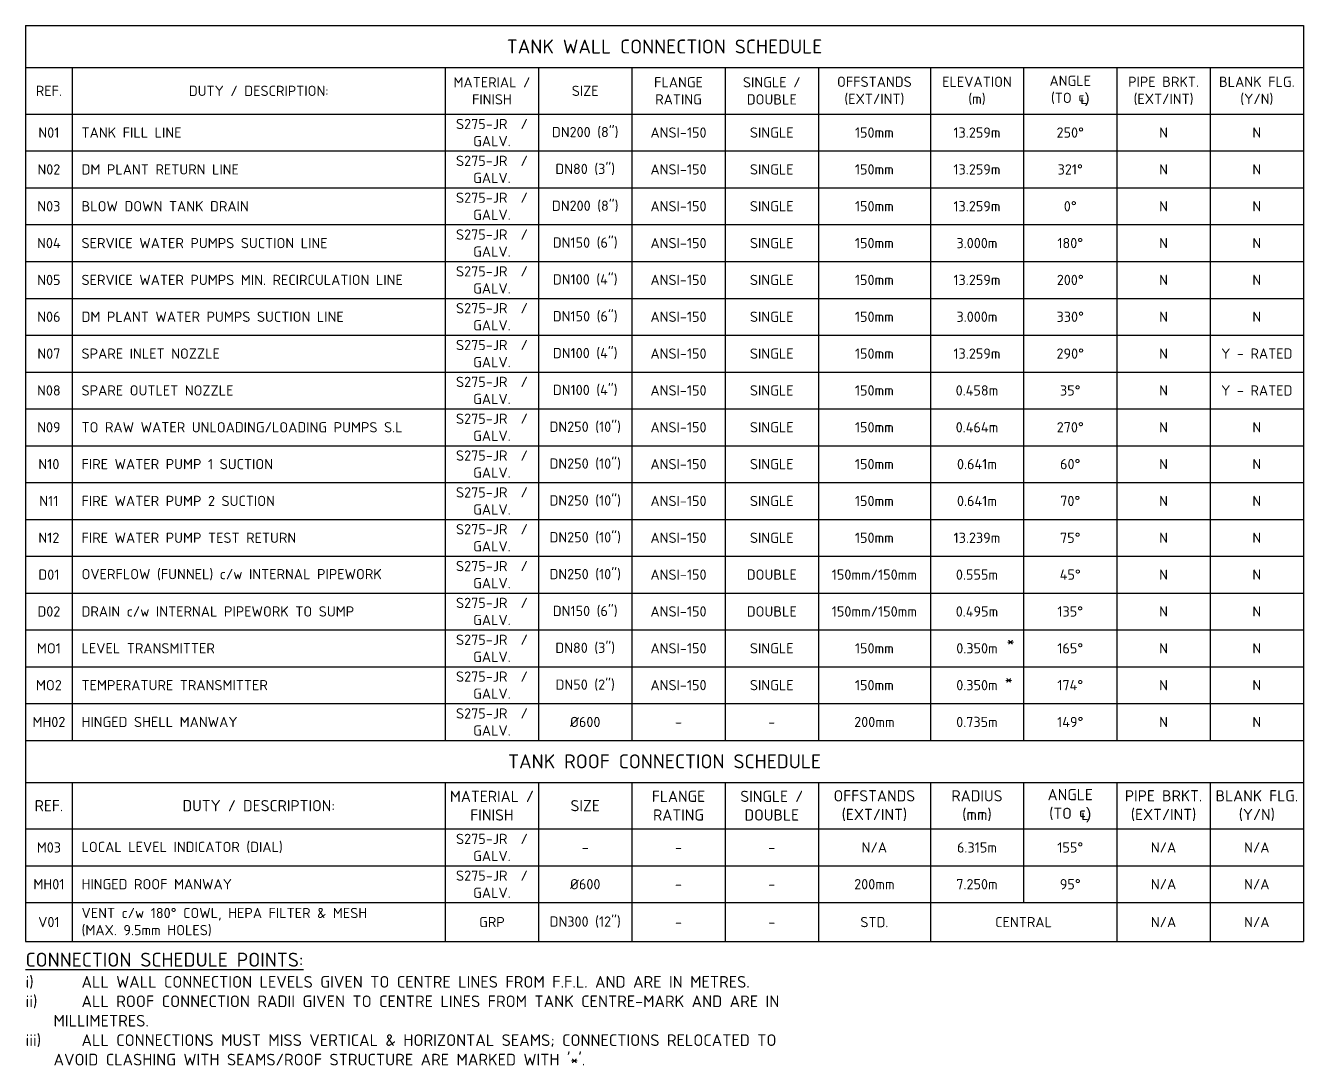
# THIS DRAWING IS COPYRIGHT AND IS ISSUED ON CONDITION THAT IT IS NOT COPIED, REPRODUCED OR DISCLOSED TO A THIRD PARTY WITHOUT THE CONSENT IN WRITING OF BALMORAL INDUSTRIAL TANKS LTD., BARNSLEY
# Model space of a CAD drawing. Header units: millimetres. Extents: x -272986 to 200319, y -34579 to 49604.
# Drawn here: x -39524 to -25824, y -34579 to -23428 of the extents above; entities that cross this region are included whole.
import ezdxf

# ---------------------------------------------------------------- set-up
doc = ezdxf.new("R2010")
doc.units = ezdxf.units.MM
doc.layers.add('X CNTB M', color=7, linetype='Continuous')
doc.styles.add('BIT STD. 2.0', font='isocpeur.ttf', dxfattribs={"height": 2})
doc.styles.add('BIT STD. 2.5', font='isocpeur.ttf', dxfattribs={"height": 2.5})
doc.styles.add('BIT STD. 3.0', font='isocpeur.ttf', dxfattribs={"height": 2.5})

# ---------------------------------------------------------------- blocks, each defined once
blk = doc.blocks.new('*T12')
at = {"layer": 'X CNTB M', "color": 0, "linetype": 'ByBlock', "lineweight": -2, "transparency": 16777216}
for p, q in [((0, 0), (13700, 0)), ((0, 0), (0, -7665)), ((13700, 0), (13700, -7665)), ((0, -450), (13700, -450)), ((500, -450), (500, -7665)), ((4500, -450), (4500, -7665)), ((5500, -450), (5500, -7665)), ((6500, -450), (6500, -7665)), ((7500, -450), (7500, -7665)), ((8500, -450), (8500, -7665)), ((9700, -450), (9700, -7665)), ((10700, -450), (10700, -7665)), ((11700, -450), (11700, -7665)), ((12700, -450), (12700, -7665)), ((0, -950), (13700, -950)), ((0, -1345), (13700, -1345)), ((0, -1740), (13700, -1740)), ((0, -2135), (13700, -2135)), ((0, -2530), (13700, -2530)), ((0, -2925), (13700, -2925)), ((0, -3320), (13700, -3320)), ((0, -3715), (13700, -3715)), ((0, -4110), (13700, -4110)), ((0, -4505), (13700, -4505)), ((0, -4900), (13700, -4900)), ((0, -5295), (13700, -5295)), ((0, -5690), (13700, -5690)), ((0, -6085), (13700, -6085)), ((0, -6480), (13700, -6480)), ((0, -6875), (13700, -6875)), ((0, -7270), (13700, -7270)), ((0, -7665), (13700, -7665))]:
    blk.add_line(p, q, dxfattribs=at)
at = {"layer": 'X CNTB M', "transparency": 16777216}
for s, insert, char_height, width, attachment_point, style in [('TANK WALL CONNECTION SCHEDULE', (6850, -225), 150, 13600, 5, 'BIT STD. 3.0'), ('OFFSTANDS\\P(EXT/INT)', (9100, -700), 110, 1100, 5, 'BIT STD. 2.0'), ('{\\C0;ELEVATION (m)}', (10200, -700), 110, 900, 5, 'BIT STD. 2.0'), ('ANGLE\\P{\\C0;(TO ℄\\fArial|b0|i0|c0|p34;)}', (11200, -700), 110, 900, 5, 'BIT STD. 2.0'), ('PIPE BRKT.\\P(EXT/INT)', (12200, -700), 110, 900, 5, 'BIT STD. 2.0'), ('BLANK FLG.\\P(Y/N)', (13200, -700), 110, 900, 5, 'BIT STD. 2.0'), ('REF.', (250, -700), 110, 400, 5, 'BIT STD. 2.0'), ('DUTY / DESCRIPTION:', (2500, -700), 110, 3900, 5, 'BIT STD. 2.0'), ('MATERIAL / FINISH', (5000, -700), 110, 900, 5, 'BIT STD. 2.0'), ('SIZE', (6000, -700), 110, 900, 5, 'BIT STD. 2.0'), ('FLANGE RATING', (7000, -700), 110, 900, 5, 'BIT STD. 2.0'), ('SINGLE / DOUBLE', (8000, -700), 110, 900, 5, 'BIT STD. 2.0'), ('N01', (250, -1147.5), 110, 400, 5, 'BIT STD. 2.0'), ('TANK FILL LINE', (600, -1147.5), 110, 3800, 4, 'BIT STD. 2.0'), ('S275-JR  / GALV.', (5000, -1147.5), 110, 900, 5, 'BIT STD. 2.0'), ('DN200 (8")', (6000, -1147.5), 110, 900, 5, 'BIT STD. 2.0'), ('ANSI-150', (7000, -1147.5), 110, 900, 5, 'BIT STD. 2.0'), ('SINGLE', (8000, -1147.5), 110, 900, 5, 'BIT STD. 2.0'), ('150mm', (9100, -1147.5), 110, 1100, 5, 'BIT STD. 2.0'), ('13.259m', (10200, -1147.5), 110, 896.121, 5, 'BIT STD. 2.0'), ('250%%D', (11200, -1147.5), 110, 896.121, 5, 'BIT STD. 2.0'), ('N', (12200, -1147.5), 110, 900, 5, 'BIT STD. 2.0'), ('N', (13200, -1147.5), 110, 900, 5, 'BIT STD. 2.0'), ('N02', (250, -1542.5), 110, 400, 5, 'BIT STD. 2.0'), ('DM PLANT RETURN LINE', (600, -1542.5), 110, 3800, 4, 'BIT STD. 2.0'), ('S275-JR  / GALV.', (5000, -1542.5), 110, 900, 5, 'BIT STD. 2.0'), ('DN80 (3")', (6000, -1542.5), 110, 900, 5, 'BIT STD. 2.0'), ('ANSI-150', (7000, -1542.5), 110, 900, 5, 'BIT STD. 2.0'), ('SINGLE', (8000, -1542.5), 110, 900, 5, 'BIT STD. 2.0'), ('150mm', (9100, -1542.5), 110, 1100, 5, 'BIT STD. 2.0'), ('13.259m', (10200, -1542.5), 110, 896.121, 5, 'BIT STD. 2.0'), ('321%%D', (11200, -1542.5), 110, 896.121, 5, 'BIT STD. 2.0'), ('N', (12200, -1542.5), 110, 900, 5, 'BIT STD. 2.0'), ('N', (13200, -1542.5), 110, 900, 5, 'BIT STD. 2.0'), ('N03', (250, -1937.5), 110, 400, 5, 'BIT STD. 2.0'), ('BLOW DOWN TANK DRAIN', (600, -1937.5), 110, 3800, 4, 'BIT STD. 2.0'), ('S275-JR  / GALV.', (5000, -1937.5), 110, 900, 5, 'BIT STD. 2.0'), ('DN200 (8")', (6000, -1937.5), 110, 900, 5, 'BIT STD. 2.0'), ('ANSI-150', (7000, -1937.5), 110, 900, 5, 'BIT STD. 2.0'), ('SINGLE', (8000, -1937.5), 110, 900, 5, 'BIT STD. 2.0'), ('150mm', (9100, -1937.5), 110, 1100, 5, 'BIT STD. 2.0'), ('13.259m', (10200, -1937.5), 110, 896.121, 5, 'BIT STD. 2.0'), ('0%%D', (11200, -1937.5), 110, 896.121, 5, 'BIT STD. 2.0'), ('N', (12200, -1937.5), 110, 900, 5, 'BIT STD. 2.0'), ('N', (13200, -1937.5), 110, 900, 5, 'BIT STD. 2.0'), ('S275-JR  / GALV.', (5000, -2332.5), 110, 900, 5, 'BIT STD. 2.0'), ('N04', (250, -2332.5), 110, 400, 5, 'BIT STD. 2.0'), ('SERVICE WATER PUMPS SUCTION LINE', (600, -2332.5), 110, 3800, 4, 'BIT STD. 2.0'), ('DN150 (6")', (6000, -2332.5), 110, 900, 5, 'BIT STD. 2.0'), ('ANSI-150', (7000, -2332.5), 110, 900, 5, 'BIT STD. 2.0'), ('SINGLE', (8000, -2332.5), 110, 900, 5, 'BIT STD. 2.0'), ('150mm', (9100, -2332.5), 110, 1100, 5, 'BIT STD. 2.0'), ('3.000m', (10200, -2332.5), 110, 896.121, 5, 'BIT STD. 2.0'), ('180%%D', (11200, -2332.5), 110, 896.121, 5, 'BIT STD. 2.0'), ('N', (12200, -2332.5), 110, 900, 5, 'BIT STD. 2.0'), ('N', (13200, -2332.5), 110, 900, 5, 'BIT STD. 2.0'), ('S275-JR  / GALV.', (5000, -2727.5), 110, 900, 5, 'BIT STD. 2.0'), ('N05', (250, -2727.5), 110, 400, 5, 'BIT STD. 2.0'), ('SERVICE WATER PUMPS MIN. RECIRCULATION LINE', (600, -2727.5), 110, 3800, 4, 'BIT STD. 2.0'), ('DN100 (4")', (6000, -2727.5), 110, 900, 5, 'BIT STD. 2.0'), ('ANSI-150', (7000, -2727.5), 110, 900, 5, 'BIT STD. 2.0'), ('SINGLE', (8000, -2727.5), 110, 900, 5, 'BIT STD. 2.0'), ('150mm', (9100, -2727.5), 110, 1100, 5, 'BIT STD. 2.0'), ('13.259m', (10200, -2727.5), 110, 896.121, 5, 'BIT STD. 2.0'), ('200%%D', (11200, -2727.5), 110, 896.121, 5, 'BIT STD. 2.0'), ('N', (12200, -2727.5), 110, 900, 5, 'BIT STD. 2.0'), ('N', (13200, -2727.5), 110, 900, 5, 'BIT STD. 2.0'), ('S275-JR  / GALV.', (5000, -3122.5), 110, 900, 5, 'BIT STD. 2.0'), ('N06', (250, -3122.5), 110, 400, 5, 'BIT STD. 2.0'), ('DM PLANT WATER PUMPS SUCTION LINE', (600, -3122.5), 110, 3800, 4, 'BIT STD. 2.0'), ('DN150 (6")', (6000, -3122.5), 110, 900, 5, 'BIT STD. 2.0'), ('ANSI-150', (7000, -3122.5), 110, 900, 5, 'BIT STD. 2.0'), ('SINGLE', (8000, -3122.5), 110, 900, 5, 'BIT STD. 2.0'), ('150mm', (9100, -3122.5), 110, 1100, 5, 'BIT STD. 2.0'), ('3.000m', (10200, -3122.5), 110, 896.121, 5, 'BIT STD. 2.0'), ('330%%D', (11200, -3122.5), 110, 896.121, 5, 'BIT STD. 2.0'), ('N', (12200, -3122.5), 110, 900, 5, 'BIT STD. 2.0'), ('N', (13200, -3122.5), 110, 900, 5, 'BIT STD. 2.0'), ('S275-JR  / GALV.', (5000, -3517.5), 110, 900, 5, 'BIT STD. 2.0'), ('N07', (250, -3517.5), 110, 400, 5, 'BIT STD. 2.0'), ('SPARE INLET NOZZLE', (600, -3517.5), 110, 3800, 4, 'BIT STD. 2.0'), ('DN100 (4")', (6000, -3517.5), 110, 900, 5, 'BIT STD. 2.0'), ('ANSI-150', (7000, -3517.5), 110, 900, 5, 'BIT STD. 2.0'), ('SINGLE', (8000, -3517.5), 110, 900, 5, 'BIT STD. 2.0'), ('150mm', (9100, -3517.5), 110, 1100, 5, 'BIT STD. 2.0'), ('13.259m', (10200, -3517.5), 110, 896.121, 5, 'BIT STD. 2.0'), ('290%%D', (11200, -3517.5), 110, 896.121, 5, 'BIT STD. 2.0'), ('N', (12200, -3517.5), 110, 900, 5, 'BIT STD. 2.0'), ('Y - RATED', (13200, -3517.5), 110, 900, 5, 'BIT STD. 2.0'), ('S275-JR  / GALV.', (5000, -3912.5), 110, 900, 5, 'BIT STD. 2.0'), ('DN100 (4")', (6000, -3912.5), 110, 900, 5, 'BIT STD. 2.0'), ('N08', (250, -3912.5), 110, 400, 5, 'BIT STD. 2.0'), ('SPARE OUTLET NOZZLE', (600, -3912.5), 110, 3800, 4, 'BIT STD. 2.0'), ('ANSI-150', (7000, -3912.5), 110, 900, 5, 'BIT STD. 2.0'), ('SINGLE', (8000, -3912.5), 110, 900, 5, 'BIT STD. 2.0'), ('150mm', (9100, -3912.5), 110, 1100, 5, 'BIT STD. 2.0'), ('0.458m', (10200, -3912.5), 110, 896.121, 5, 'BIT STD. 2.0'), ('35%%D', (11200, -3912.5), 110, 896.121, 5, 'BIT STD. 2.0'), ('N', (12200, -3912.5), 110, 900, 5, 'BIT STD. 2.0'), ('Y - RATED', (13200, -3912.5), 110, 900, 5, 'BIT STD. 2.0'), ('S275-JR  / GALV.', (5000, -4307.5), 110, 900, 5, 'BIT STD. 2.0'), ('DN250 (10")', (6000, -4307.5), 110, 900, 5, 'BIT STD. 2.0'), ('N09', (250, -4307.5), 110, 400, 5, 'BIT STD. 2.0'), ('TO RAW WATER UNLOADING/LOADING PUMPS S.L', (600, -4307.5), 110, 3800, 4, 'BIT STD. 2.0'), ('ANSI-150', (7000, -4307.5), 110, 900, 5, 'BIT STD. 2.0'), ('SINGLE', (8000, -4307.5), 110, 900, 5, 'BIT STD. 2.0'), ('150mm', (9100, -4307.5), 110, 1100, 5, 'BIT STD. 2.0'), ('0.464m', (10200, -4307.5), 110, 896.121, 5, 'BIT STD. 2.0'), ('270%%D', (11200, -4307.5), 110, 896.121, 5, 'BIT STD. 2.0'), ('N', (12200, -4307.5), 110, 900, 5, 'BIT STD. 2.0'), ('N', (13200, -4307.5), 110, 900, 5, 'BIT STD. 2.0'), ('N10', (250, -4702.5), 110, 400, 5, 'BIT STD. 2.0'), ('FIRE WATER PUMP 1 SUCTION', (600, -4702.5), 110, 3800, 4, 'BIT STD. 2.0'), ('S275-JR  / GALV.', (5000, -4702.5), 110, 900, 5, 'BIT STD. 2.0'), ('DN250 (10")', (6000, -4702.5), 110, 900, 5, 'BIT STD. 2.0'), ('ANSI-150', (7000, -4702.5), 110, 900, 5, 'BIT STD. 2.0'), ('SINGLE', (8000, -4702.5), 110, 900, 5, 'BIT STD. 2.0'), ('150mm', (9100, -4702.5), 110, 1100, 5, 'BIT STD. 2.0'), ('0.641m', (10200, -4702.5), 110, 896.121, 5, 'BIT STD. 2.0'), ('60%%D', (11200, -4702.5), 110, 896.121, 5, 'BIT STD. 2.0'), ('N', (12200, -4702.5), 110, 900, 5, 'BIT STD. 2.0'), ('N', (13200, -4702.5), 110, 900, 5, 'BIT STD. 2.0'), ('N11', (250, -5097.5), 110, 400, 5, 'BIT STD. 2.0'), ('FIRE WATER PUMP 2 SUCTION', (600, -5097.5), 110, 3800, 4, 'BIT STD. 2.0'), ('S275-JR  / GALV.', (5000, -5097.5), 110, 900, 5, 'BIT STD. 2.0'), ('DN250 (10")', (6000, -5097.5), 110, 900, 5, 'BIT STD. 2.0'), ('ANSI-150', (7000, -5097.5), 110, 900, 5, 'BIT STD. 2.0'), ('SINGLE', (8000, -5097.5), 110, 900, 5, 'BIT STD. 2.0'), ('150mm', (9100, -5097.5), 110, 1100, 5, 'BIT STD. 2.0'), ('0.641m', (10200, -5097.5), 110, 896.121, 5, 'BIT STD. 2.0'), ('70%%D', (11200, -5097.5), 110, 896.121, 5, 'BIT STD. 2.0'), ('N', (12200, -5097.5), 110, 900, 5, 'BIT STD. 2.0'), ('N', (13200, -5097.5), 110, 900, 5, 'BIT STD. 2.0'), ('N12', (250, -5492.5), 110, 400, 5, 'BIT STD. 2.0'), ('FIRE WATER PUMP TEST RETURN', (600, -5492.5), 110, 3800, 4, 'BIT STD. 2.0'), ('S275-JR  / GALV.', (5000, -5492.5), 110, 900, 5, 'BIT STD. 2.0'), ('DN250 (10")', (6000, -5492.5), 110, 900, 5, 'BIT STD. 2.0'), ('ANSI-150', (7000, -5492.5), 110, 900, 5, 'BIT STD. 2.0'), ('SINGLE', (8000, -5492.5), 110, 900, 5, 'BIT STD. 2.0'), ('150mm', (9100, -5492.5), 110, 1100, 5, 'BIT STD. 2.0'), ('13.239m', (10200, -5492.5), 110, 896.121, 5, 'BIT STD. 2.0'), ('75%%D', (11200, -5492.5), 110, 896.121, 5, 'BIT STD. 2.0'), ('N', (12200, -5492.5), 110, 900, 5, 'BIT STD. 2.0'), ('N', (13200, -5492.5), 110, 900, 5, 'BIT STD. 2.0'), ('S275-JR  / GALV.', (5000, -5887.5), 110, 900, 5, 'BIT STD. 2.0'), ('D01', (250, -5887.5), 110, 400, 5, 'BIT STD. 2.0'), ('OVERFLOW (FUNNEL) c/w INTERNAL PIPEWORK', (600, -5887.5), 110, 3800, 4, 'BIT STD. 2.0'), ('DN250 (10")', (6000, -5887.5), 110, 900, 5, 'BIT STD. 2.0'), ('ANSI-150', (7000, -5887.5), 110, 900, 5, 'BIT STD. 2.0'), ('DOUBLE', (8000, -5887.5), 110, 900, 5, 'BIT STD. 2.0'), ('150mm/150mm', (9100, -5887.5), 110, 1100, 5, 'BIT STD. 2.0'), ('0.555m', (10200, -5887.5), 110, 896.121, 5, 'BIT STD. 2.0'), ('45%%D', (11200, -5887.5), 110, 896.121, 5, 'BIT STD. 2.0'), ('N', (12200, -5887.5), 110, 900, 5, 'BIT STD. 2.0'), ('N', (13200, -5887.5), 110, 900, 5, 'BIT STD. 2.0'), ('S275-JR  / GALV.', (5000, -6282.5), 110, 900, 5, 'BIT STD. 2.0'), ('D02', (250, -6282.5), 110, 400, 5, 'BIT STD. 2.0'), ('DRAIN c/w INTERNAL PIPEWORK TO SUMP', (600, -6282.5), 110, 3800, 4, 'BIT STD. 2.0'), ('DN150 (6")', (6000, -6282.5), 110, 900, 5, 'BIT STD. 2.0'), ('ANSI-150', (7000, -6282.5), 110, 900, 5, 'BIT STD. 2.0'), ('DOUBLE', (8000, -6282.5), 110, 900, 5, 'BIT STD. 2.0'), ('150mm/150mm', (9100, -6282.5), 110, 1100, 5, 'BIT STD. 2.0'), ('0.495m', (10200, -6282.5), 110, 896.121, 5, 'BIT STD. 2.0'), ('135%%D', (11200, -6282.5), 110, 896.121, 5, 'BIT STD. 2.0'), ('N', (12200, -6282.5), 110, 900, 5, 'BIT STD. 2.0'), ('N', (13200, -6282.5), 110, 900, 5, 'BIT STD. 2.0'), ('S275-JR  / GALV.', (5000, -6677.5), 110, 900, 5, 'BIT STD. 2.0'), ('MO1', (250, -6677.5), 110, 400, 5, 'BIT STD. 2.0'), ('LEVEL TRANSMITTER', (600, -6677.5), 110, 3800, 4, 'BIT STD. 2.0'), ('DN80 (3")', (6000, -6677.5), 110, 900, 5, 'BIT STD. 2.0'), ('ANSI-150', (7000, -6677.5), 110, 900, 5, 'BIT STD. 2.0'), ('SINGLE', (8000, -6677.5), 110, 900, 5, 'BIT STD. 2.0'), ('150mm', (9100, -6677.5), 110, 1100, 5, 'BIT STD. 2.0'), ('0.350m', (10200, -6677.5), 110, 896.121, 5, 'BIT STD. 2.0'), ('165%%D', (11200, -6677.5), 110, 896.121, 5, 'BIT STD. 2.0'), ('N', (12200, -6677.5), 110, 900, 5, 'BIT STD. 2.0'), ('N', (13200, -6677.5), 110, 900, 5, 'BIT STD. 2.0'), ('S275-JR  / GALV.', (5000, -7072.5), 110, 900, 5, 'BIT STD. 2.0'), ('MO2', (250, -7072.5), 110, 400, 5, 'BIT STD. 2.0'), ('TEMPERATURE TRANSMITTER', (600, -7072.5), 110, 3800, 4, 'BIT STD. 2.0'), ('DN50 (2")', (6000, -7072.5), 110, 900, 5, 'BIT STD. 2.0'), ('ANSI-150', (7000, -7072.5), 110, 900, 5, 'BIT STD. 2.0'), ('SINGLE', (8000, -7072.5), 110, 900, 5, 'BIT STD. 2.0'), ('150mm', (9100, -7072.5), 110, 1100, 5, 'BIT STD. 2.0'), ('0.350m', (10200, -7072.5), 110, 896.121, 5, 'BIT STD. 2.0'), ('174%%D', (11200, -7072.5), 110, 896.121, 5, 'BIT STD. 2.0'), ('N', (12200, -7072.5), 110, 900, 5, 'BIT STD. 2.0'), ('N', (13200, -7072.5), 110, 900, 5, 'BIT STD. 2.0'), ('S275-JR  / GALV.', (5000, -7467.5), 110, 900, 5, 'BIT STD. 2.0'), ('MH02', (250, -7467.5), 110, 400, 5, 'BIT STD. 2.0'), ('HINGED SHELL MANWAY', (600, -7467.5), 110, 3800, 4, 'BIT STD. 2.0'), ('Ø600', (6000, -7467.5), 110, 900, 5, 'BIT STD. 2.0'), ('-', (7000, -7467.5), 110, 900, 5, 'BIT STD. 2.0'), ('-', (8000, -7467.5), 110, 900, 5, 'BIT STD. 2.0'), ('200mm', (9100, -7467.5), 110, 1100, 5, 'BIT STD. 2.0'), ('0.735m', (10200, -7467.5), 110, 896.121, 5, 'BIT STD. 2.0'), ('149%%D', (11200, -7467.5), 110, 896.121, 5, 'BIT STD. 2.0'), ('N', (12200, -7467.5), 110, 900, 5, 'BIT STD. 2.0'), ('N', (13200, -7467.5), 110, 900, 5, 'BIT STD. 2.0')]:
    blk.add_mtext(s, dxfattribs=dict(at, insert=insert, char_height=char_height, width=width, attachment_point=attachment_point, style=style))
blk = doc.blocks.new('*T13')
at = {"layer": 'X CNTB M', "color": 0, "linetype": 'ByBlock', "lineweight": -2, "transparency": 16777216}
for p, q in [((0, 0), (13700, 0)), ((0, 0), (0, -2155)), ((13700, 0), (13700, -2155)), ((0, -450), (13700, -450)), ((500, -450), (500, -2155)), ((4500, -450), (4500, -2155)), ((5500, -450), (5500, -2155)), ((6500, -450), (6500, -2155)), ((7500, -450), (7500, -2155)), ((8500, -450), (8500, -2155)), ((9700, -450), (9700, -2155)), ((10700, -450), (10700, -1740)), ((11700, -450), (11700, -2155)), ((12700, -450), (12700, -2155)), ((0, -950), (13700, -950)), ((0, -1345), (13700, -1345)), ((0, -1740), (13700, -1740)), ((0, -2155), (13700, -2155))]:
    blk.add_line(p, q, dxfattribs=at)
at = {"layer": 'X CNTB M', "transparency": 16777216}
for s, insert, char_height, width, attachment_point, style in [('TANK ROOF CONNECTION SCHEDULE', (6850, -225), 150, 13600, 5, 'BIT STD. 3.0'), ('MATERIAL / FINISH', (5000, -700), 120, 900, 5, 'BIT STD. 2.0'), ('FLANGE RATING', (7000, -700), 120, 900, 5, 'BIT STD. 2.0'), ('SINGLE / DOUBLE', (8000, -700), 120, 900, 5, 'BIT STD. 2.0'), ('OFFSTANDS\\P(EXT/INT)', (9100, -700), 120, 1100, 5, 'BIT STD. 2.0'), ('{\\C0;RADIUS\\P(mm)}', (10200, -700), 120, 900, 5, 'BIT STD. 2.0'), ('ANGLE\\P{\\C0;(TO ℄\\fArial|b0|i0|c0|p34;)}', (11200, -700), 120, 900, 5, 'BIT STD. 2.0'), ('PIPE BRKT.\\P(EXT/INT)', (12200, -700), 120, 900, 5, 'BIT STD. 2.0'), ('BLANK FLG.\\P(Y/N)', (13200, -700), 120, 900, 5, 'BIT STD. 2.0'), ('REF.', (250, -700), 120, 400, 5, 'BIT STD. 2.0'), ('DUTY / DESCRIPTION:', (2500, -700), 120, 3900, 5, 'BIT STD. 2.0'), ('SIZE', (6000, -700), 120, 900, 5, 'BIT STD. 2.0'), ('M03', (250, -1148), 110, 400, 5, 'BIT STD. 2.0'), ('LOCAL LEVEL INDICATOR (DIAL)', (600, -1148), 110, 3800, 4, 'BIT STD. 2.0'), ('S275-JR  / GALV.', (5000, -1148), 110, 900, 5, 'BIT STD. 2.0'), ('N/A', (9100, -1148), 110, 1100, 5, 'BIT STD. 2.0'), ('6.315m', (10200, -1148), 110, 900, 5, 'BIT STD. 2.0'), ('155%%D', (11200, -1148), 110, 900, 5, 'BIT STD. 2.0'), ('N/A', (12200, -1148), 110, 900, 5, 'BIT STD. 2.0'), ('N/A', (13200, -1148), 110, 900, 5, 'BIT STD. 2.0'), ('-', (6000, -1148), 110, 900, 5, 'BIT STD. 2.0'), ('-', (7000, -1148), 110, 900, 5, 'BIT STD. 2.0'), ('-', (8000, -1148), 110, 900, 5, 'BIT STD. 2.0'), ('MH01', (250, -1542), 110, 400, 5, 'BIT STD. 2.0'), ('HINGED ROOF MANWAY', (600, -1542), 110, 3800, 4, 'BIT STD. 2.0'), ('S275-JR  / GALV.', (5000, -1542), 110, 900, 5, 'BIT STD. 2.0'), ('Ø600', (6000, -1542), 110, 900, 5, 'BIT STD. 2.0'), ('200mm', (9100, -1542), 110, 1100, 5, 'BIT STD. 2.0'), ('7.250m', (10200, -1542), 110, 900, 5, 'BIT STD. 2.0'), ('95%%D', (11200, -1542), 110, 900, 5, 'BIT STD. 2.0'), ('N/A', (12200, -1542), 110, 900, 5, 'BIT STD. 2.0'), ('N/A', (13200, -1542), 110, 900, 5, 'BIT STD. 2.0'), ('-', (7000, -1542), 110, 900, 5, 'BIT STD. 2.0'), ('-', (8000, -1542), 110, 900, 5, 'BIT STD. 2.0'), ('V01', (250, -1948), 110, 400, 5, 'BIT STD. 2.0'), ('VENT c/w 180%%D COWL, HEPA FILTER & MESH \\P(MAX. 9.5mm HOLES)', (600, -1948), 110, 3800, 4, 'BIT STD. 2.0'), ('GRP', (5000, -1948), 110, 900, 5, 'BIT STD. 2.0'), ('DN300 (12")', (6000, -1948), 110, 900, 5, 'BIT STD. 2.0'), ('STD.', (9100, -1948), 110, 1100, 5, 'BIT STD. 2.0'), ('CENTRAL', (10700, -1948), 110, 1900, 5, 'BIT STD. 2.0'), ('N/A', (12200, -1948), 110, 900, 5, 'BIT STD. 2.0'), ('N/A', (13200, -1948), 110, 900, 5, 'BIT STD. 2.0'), ('-', (7000, -1948), 110, 900, 5, 'BIT STD. 2.0'), ('-', (8000, -1948), 110, 900, 5, 'BIT STD. 2.0')]:
    blk.add_mtext(s, dxfattribs=dict(at, insert=insert, char_height=char_height, width=width, attachment_point=attachment_point, style=style))

msp = doc.modelspace()

# ---------------------------------------------------------------- block references
for name, p in [('*T12', (-39524.3079, -23428.1641)), ('*T13', (-39524.3079, -31093.1641))]:
    msp.add_blockref(name, p)

# ---------------------------------------------------------------- texts
at = {"color": 1, "char_height": 124.9995, "width": 75.56788, "attachment_point": 1, "style": 'BIT STD. 2.5'}
for insert in [(-29007.098, -29964.368), (-29025.9564, -30374.2618)]:
    msp.add_mtext('*', dxfattribs=dict(at, insert=insert))
at = {"layer": 'X CNTB M', "color": 7, "insert": (-39524.3079, -33369.8116), "char_height": 150, "attachment_point": 1, "style": 'BIT STD. 3.0'}
msp.add_mtext_dynamic_manual_height_columns("{\\LCONNECTION SCHEDULE POINTS:}\\P\\pi-300,l300;{\\H0.83333x;i)^IALL WALL CONNECTION LEVELS GIVEN TO CENTRE LINES FROM F.F.L. AND ARE IN METRES.\\Pii)^IALL ROOF CONNECTION RADII GIVEN TO CENTRE LINES FROM TANK CENTRE-MARK AND ARE IN MILLIMETRES.\\Piii)^I\\C0;ALL CONNECTIONS MUST MISS VERTICAL & HORIZONTAL SEAMS; CONNECTIONS RELOCATED TO AVOID CLASHING WITH SEAMS/ROOF STRUCTURE ARE MARKED WITH '\\C1;*\\C256;'\\C7;.}", width=8539, gutter_width=450, heights=[0], dxfattribs=at)

doc.saveas('drawing.dxf')
